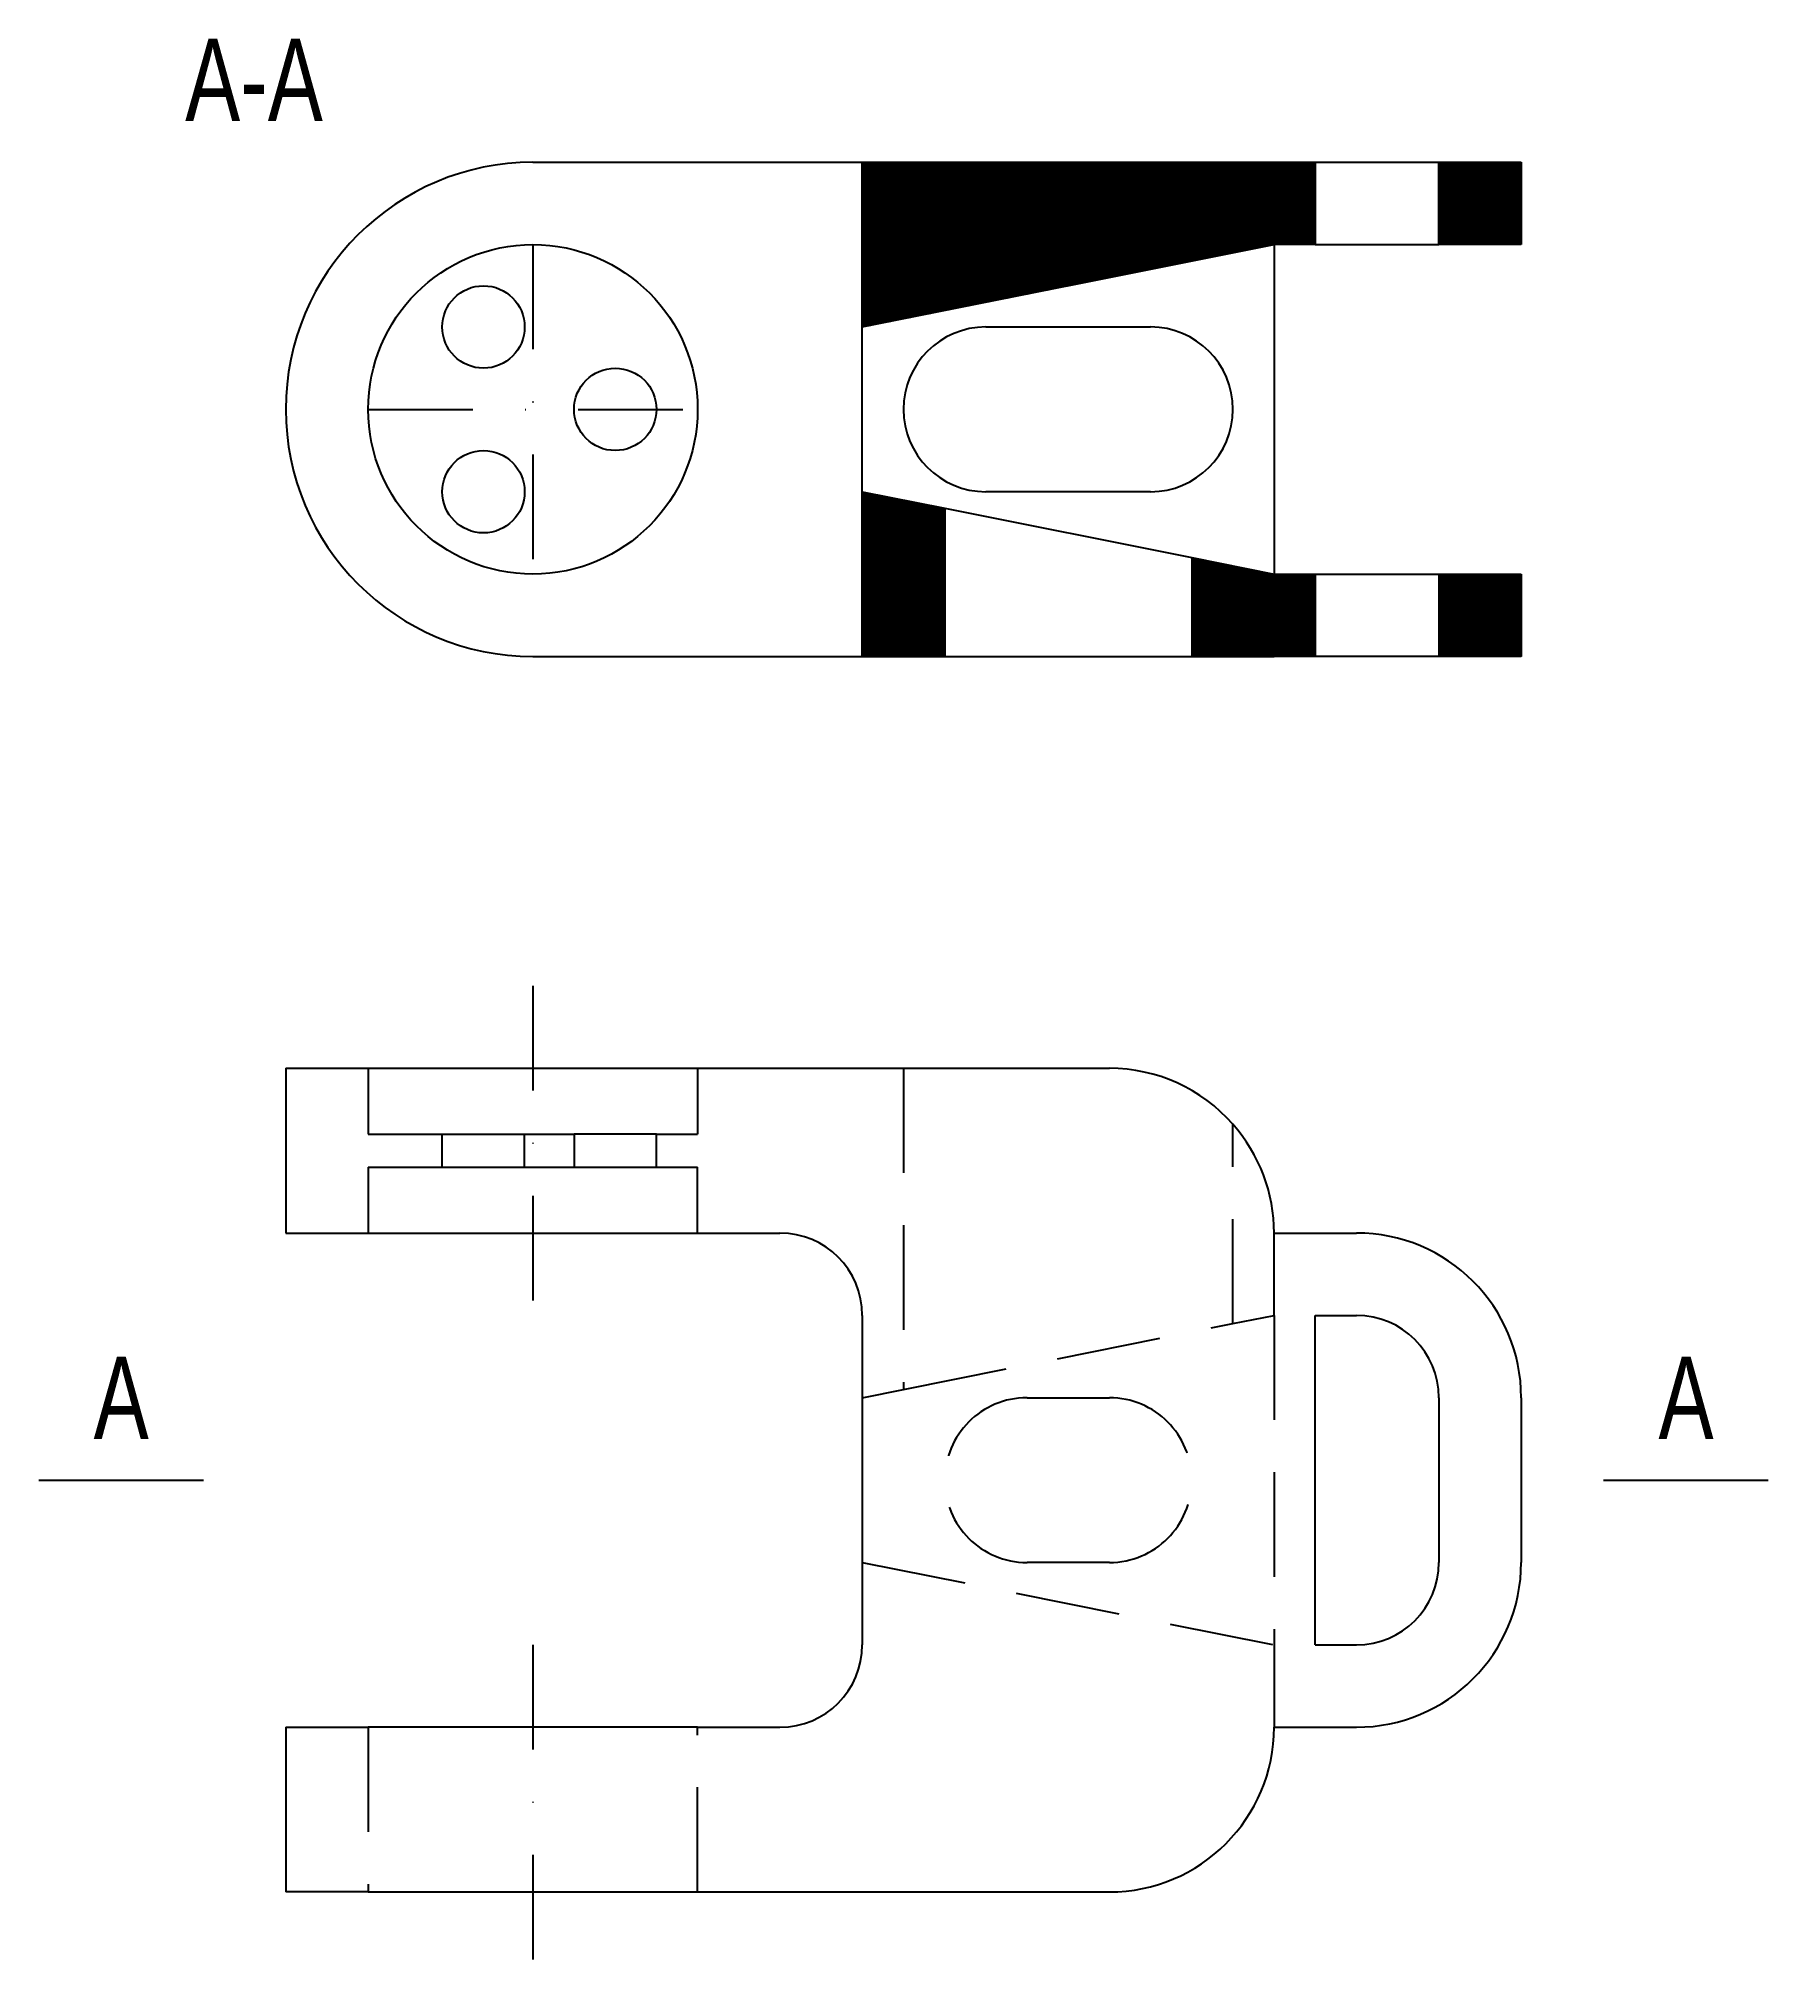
# Model space of a CAD drawing. Header units: millimetres. Extents: x -130 to 80, y -10 to 225.
import ezdxf

# ---------------------------------------------------------------- set-up
doc = ezdxf.new("R2010")
doc.units = ezdxf.units.MM
doc.linetypes.add('DASHDOT', pattern=[25.4, 12.7, -6.35, 0, -6.35])
doc.linetypes.add('DASHED', pattern=[19.05, 12.7, -6.35])
doc.layers.get('0').update_dxf_attribs({"linetype": 'CONTINUOUS', "lineweight": 25, "true_color": 0x000000})
doc.styles.get("Standard").update_dxf_attribs({"font": 'txt', "width": 0.75})
pattern_1 = [(45, (0, 0), (-0.08838835, 0.08838835), [])]

msp = doc.modelspace()

# ---------------------------------------------------------------- hatches: boundary and pattern name
at = {"true_color": 0x00ff00}
h = msp.add_hatch(dxfattribs=at)
h.set_pattern_fill('ansi31', color=3, style=0)
h.set_pattern_definition(pattern_1)
h.paths.add_polyline_path([(-30, 190), (-30, 210), (20, 210), (25, 210), (25, 200), (20, 200)])
h = msp.add_hatch(dxfattribs=at)
h.set_pattern_fill('ansi31', color=3, style=0)
h.set_pattern_definition(pattern_1)
h.paths.add_polyline_path([(40, 210), (50, 210), (50, 200), (40, 200)])
h = msp.add_hatch(dxfattribs=at)
h.set_pattern_fill('ansi31', color=3, style=0)
h.set_pattern_definition(pattern_1)
h.paths.add_polyline_path([(-30, 150), (-30, 170), (-20, 168), (-20, 150)])
h = msp.add_hatch(dxfattribs=at)
h.set_pattern_fill('ansi31', color=3, style=0)
h.set_pattern_definition(pattern_1)
h.paths.add_polyline_path([(10, 162), (10, 150), (20, 150), (25, 150), (25, 160), (20, 160)])
h = msp.add_hatch(dxfattribs=at)
h.set_pattern_fill('ansi31', color=3, style=0)
h.set_pattern_definition(pattern_1)
h.paths.add_polyline_path([(40, 160), (50, 160), (50, 150), (40, 150)])

# ---------------------------------------------------------------- linework, layer by layer
for p, q in [((-70, 210), (-30, 210)), ((-30, 190), (-30, 210)), ((-30, 210), (20, 210)), ((20, 210), (25, 210)), ((25, 210), (25, 200)), ((25, 210), (40, 210)), ((40, 210), (50, 210)), ((50, 210), (50, 200)), ((-30, 190), (20, 200)), ((20, 200), (20, 160)), ((25, 200), (20, 200)), ((25, 200), (40, 200)), ((50, 200), (40, 200)), ((-30, 170), (-30, 190)), ((-15, 190), (5, 190)), ((-30, 150), (-30, 170)), ((-30, 170), (-20, 168)), ((5, 170), (-15, 170)), ((-20, 168), (-20, 150)), ((-20, 168), (10, 162)), ((10, 162), (10, 150)), ((10, 162), (20, 160)), ((20, 160), (25, 160)), ((25, 160), (25, 150)), ((25, 160), (40, 160)), ((40, 160), (50, 160)), ((50, 160), (50, 150)), ((-70, 150), (-30, 150)), ((-30, 150), (-20, 150)), ((-20, 150), (10, 150)), ((10, 150), (20, 150)), ((25, 150), (20, 150)), ((40, 150), (25, 150)), ((50, 150), (40, 150)), ((-100, 100), (-100, 80)), ((-100, 100), (-90, 100)), ((-90, 100), (-50, 100)), ((-50, 100), (-25, 100)), ((-25, 100), (0, 100)), ((-100, 80), (-90, 80)), ((-90, 80), (-50, 80)), ((-50, 80), (-40, 80)), ((20, 80), (30, 80)), ((-30, 70), (-30, 60)), ((25, 30), (25, 70)), ((25, 70), (30, 70)), ((-30, 60), (-30, 40)), ((40, 60), (40, 40)), ((50, 60), (50, 40)), ((-30, 40), (-30, 30)), ((25, 30), (30, 30)), ((-100, 20), (-100, 0)), ((-100, 20), (-90, 20)), ((-50, 20), (-90, 20)), ((-50, 20), (-40, 20)), ((20, 20), (30, 20)), ((-90, 0), (-100, 0)), ((-90, 0), (-50, 0)), ((-50, 0), (0, 0))]:
    msp.add_line(p, q)
at = {"linetype": 'CONTINUOUS'}
for p, q in [((40, 200), (40, 210)), ((40, 160), (40, 150))]:
    msp.add_line(p, q, dxfattribs=at)
at = {"color": 1, "linetype": 'DASHDOT', "true_color": 0xff0000}
for p, q in [((-70, 200), (-70, 160)), ((-90, 180), (-50, 180)), ((-70, 110), (-70, 70)), ((-70, 30), (-70, -10))]:
    msp.add_line(p, q, dxfattribs=at)
at = {"linetype": 'DASHED'}
for p, q in [((-90, 100), (-90, 92)), ((-50, 100), (-50, 92)), ((-25, 100), (-25, 61)), ((-90, 92), (-81, 92)), ((-81, 92), (-71, 92)), ((-81, 88), (-81, 92)), ((-71, 92), (-65, 92)), ((-71, 88), (-71, 92)), ((-65, 92), (-65, 88)), ((-55, 92), (-65, 92)), ((-55, 92), (-50, 92)), ((-55, 88), (-55, 92)), ((15, 69), (15, 93.2)), ((-90, 88), (-90, 80)), ((-90, 88), (-81, 88)), ((-81, 88), (-71, 88)), ((-71, 88), (-65, 88)), ((-65, 88), (-55, 88)), ((-55, 88), (-50, 88)), ((-50, 80), (-50, 88)), ((20, 70), (20, 80)), ((-25, 61), (15, 69)), ((15, 69), (20, 70)), ((20, 70), (20, 30)), ((-30, 60), (-25, 61)), ((-10, 60), (0, 60)), ((-30, 40), (20, 30)), ((0, 40), (-10, 40)), ((20, 30), (20, 20)), ((-90, 20), (-90, 0)), ((-50, 0), (-50, 20))]:
    msp.add_line(p, q, dxfattribs=at)
at = {"color": 5, "true_color": 0x0000ff}
for p, q in [((-130, 50), (-110, 50)), ((60, 50), (80, 50))]:
    msp.add_line(p, q, dxfattribs=at)
for centre, radius in [((-70, 180), 20), ((-76, 190), 5), ((-60, 180), 5), ((-76, 170), 5)]:
    msp.add_circle(centre, radius)
for centre, radius, start, end in [((-70, 180), 30, 90, 270), ((-15, 180), 10, 90, 270), ((5, 180), 10, 270, 90), ((-0.02, 80.01), 19.99, 41.2875, 89.9397), ((0.01, 79.97), 19.99, 0.0722, 41.42), ((-40, 70), 10, 0, 90), ((30, 60), 20, 0, 90), ((30, 60), 10, 0, 90), ((30, 40), 20, 270, 0), ((30, 40), 10, 270, 0), ((-40, 30), 10, 270, 0), ((0, 20), 20, 270, 0)]:
    msp.add_arc(centre, radius, start, end)
at = {"linetype": 'DASHED'}
for centre, start, end in [((-10, 50), 90, 270), ((0, 50), 270, 90)]:
    msp.add_arc(centre, 10, start, end, dxfattribs=at)

# ---------------------------------------------------------------- texts
at = {"color": 5, "true_color": 0x0000ff, "char_height": 10, "width": 100, "attachment_point": 1}
for s, insert in [('A-A', (-112.22, 225)), ('A', (-123.33, 65)), ('A', (66.67, 65))]:
    msp.add_mtext(s, dxfattribs=dict(at, insert=insert))

doc.saveas('drawing.dxf')
